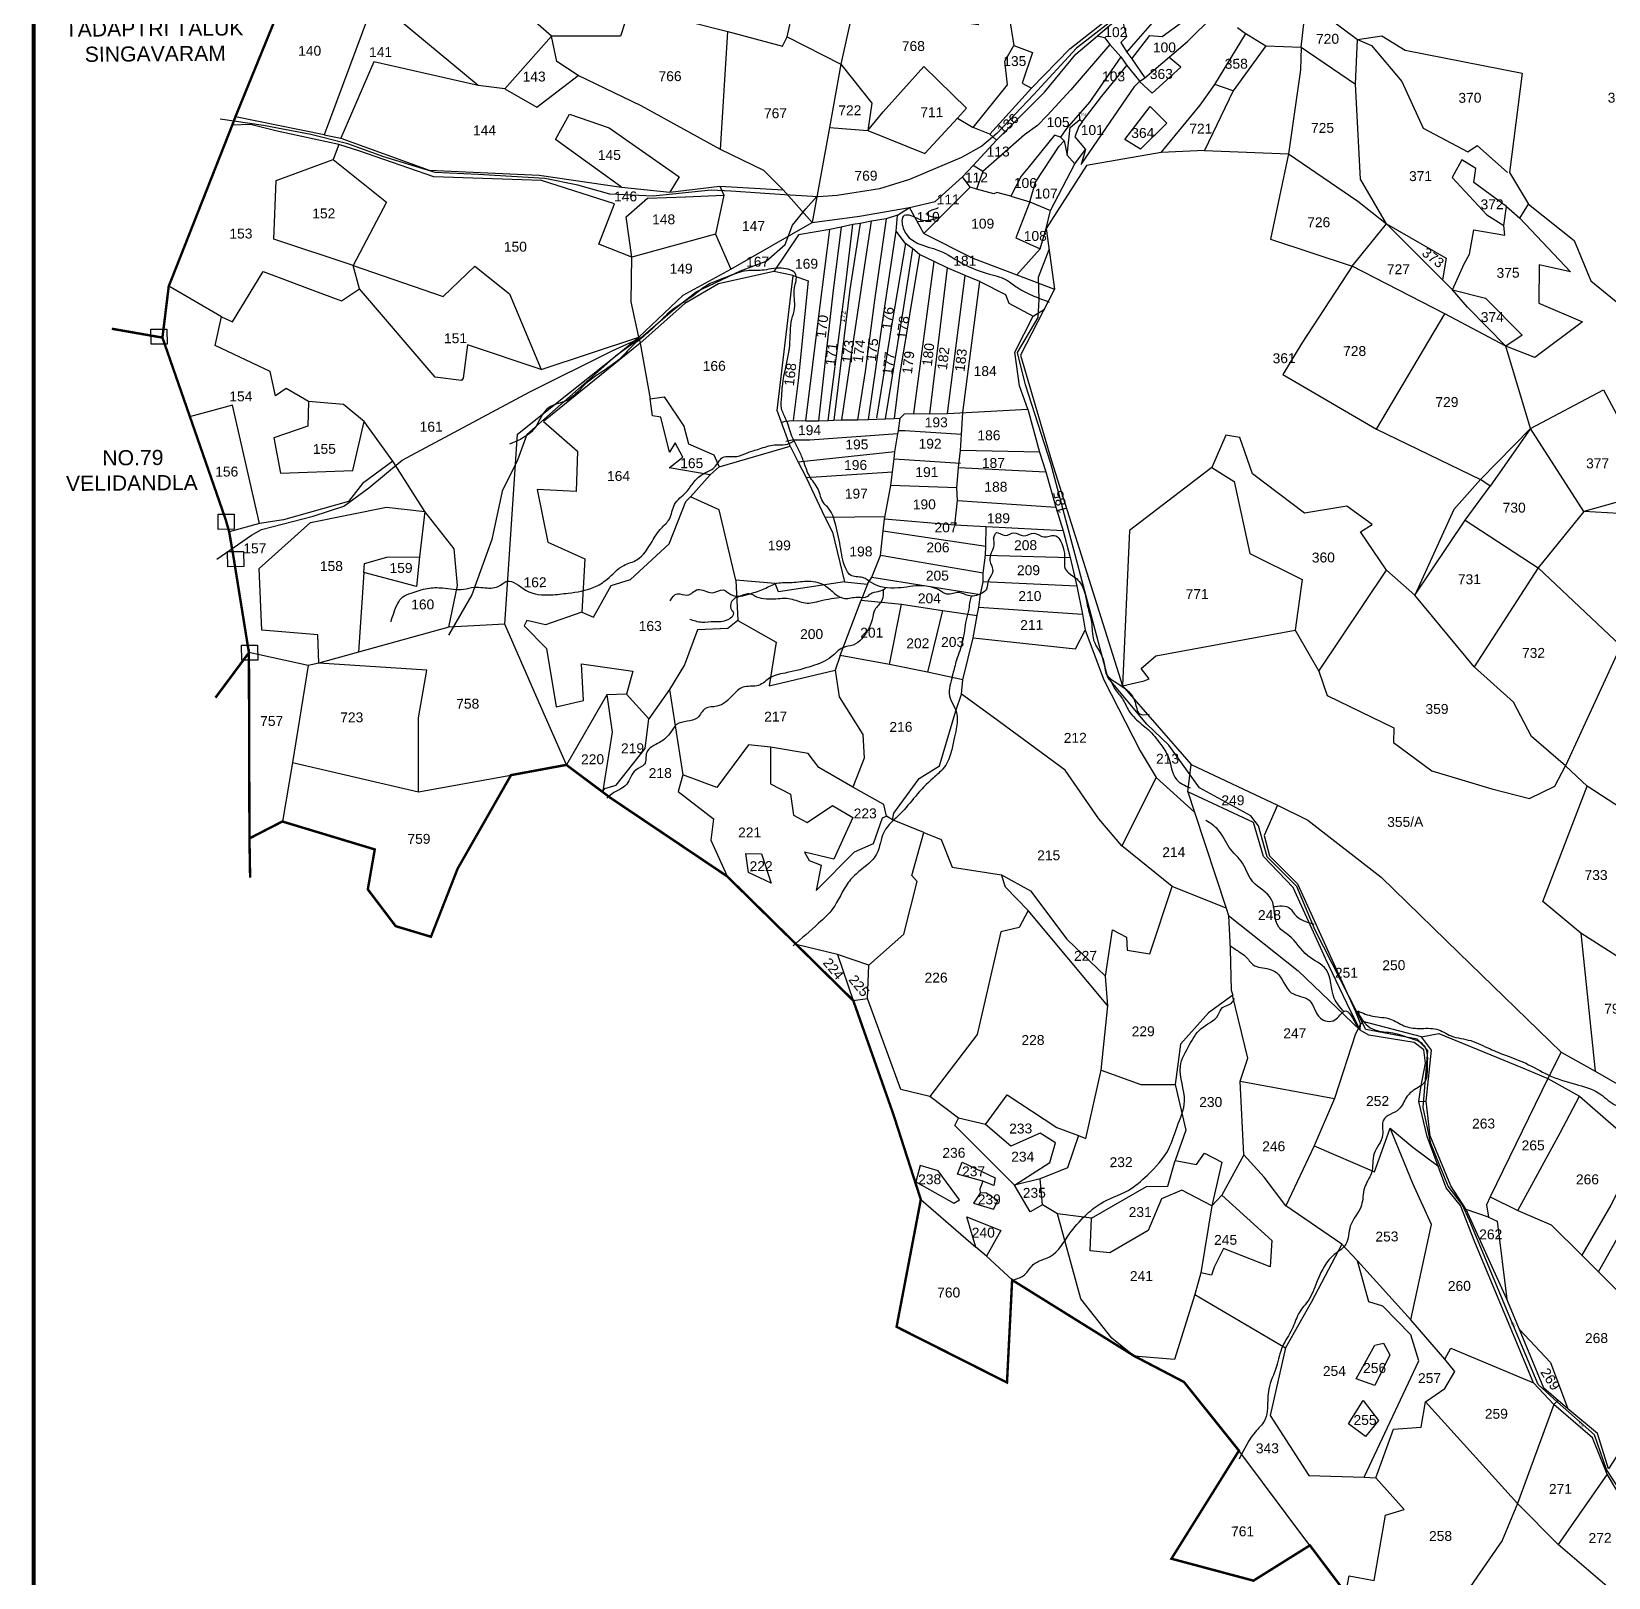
# Model space of a CAD drawing. Header units: inches. Extents: x 183472 to 190380, y 1608658 to 1615701.
# Drawn here: x 183472 to 186074, y 1611026 to 1613576 of the extents above; entities that cross this region are included whole.
import ezdxf
from ezdxf.enums import TextEntityAlignment as Align

# ---------------------------------------------------------------- set-up
doc = ezdxf.new("R2010")
doc.units = ezdxf.units.IN
doc.header["$LTSCALE"] = 15
doc.header["$MEASUREMENT"] = 0
for name, color, linetype in [('BOUNDRY', 5, 'Continuous'), ('PLOT', 7, 'Continuous'), ('PLOT NO', 7, 'Continuous'), ('ROADS', 1, 'Continuous'), ('STREAM', 4, 'Continuous'), ('text2', 7, 'Continuous'), ('VILLAGE BOUNDRY STONE', 1, 'Continuous')]:
    doc.layers.add(name, color=color, linetype=linetype)
doc.styles.get("Standard").update_dxf_attribs({"font": 'arial.ttf'})

msp = doc.modelspace()

# ---------------------------------------------------------------- linework, layer by layer
at = {"layer": 'BOUNDRY', "const_width": 4}
msp.add_lwpolyline([(185665.8, 1610966.4), (185581.2, 1611078.7), (185488, 1611020.5), (185352.7, 1611056.7), (185464.1, 1611235), (185373.4, 1611348.3), (185291.4, 1611391.1), (185089.8, 1611516.6), (185081.3, 1611347.4), (184899.1, 1611439.3), (184939.1, 1611649.3), (184893.7, 1611790.3), (184827.6, 1611977.7), (184619.3, 1612182.8), (184427.1, 1612312), (184354.2, 1612366.5), (184262.8, 1612349.6), (184174.7, 1612195.2), (184130.7, 1612082.9), (184072.5, 1612100.4), (184026.5, 1612161.1), (184038, 1612227), (183885.5, 1612273.1), (183831.2, 1612245.2), (183832.3, 1612180.6), (183831.2, 1612245.2), (183830.3, 1612551.7), (183775.2, 1612477.5), (183830.3, 1612551.7), (183805.2, 1612707.5), (183797.8, 1612750.8), (183791.9, 1612771.4), (183687.6, 1613071.5), (183604.1, 1613086.1), (183687.6, 1613071.5), (183698, 1613156.1), (183802.8, 1613422), (183808, 1613435.8), (183914.9, 1613697.8)], dxfattribs=at)
at = {"layer": 'PLOT'}
for points in [[(185606.1, 1613706.8), (185594.6, 1613696), (185586.5, 1613618), (185659.6, 1613563.4), (185700, 1613569.3), (185738.5, 1613546), (185931.7, 1613508), (185910.4, 1613343.8), (185941.8, 1613291.9), (186017.3, 1613231.7), (186044.8, 1613164.9), (186257.2, 1612991.8)], [(184063.4, 1613699), (184048.8, 1613659.2), (183954.6, 1613406.2), (183808, 1613435.8)], [(183954.6, 1613406.2), (183982, 1613400.5), (184128, 1613347.9), (184309.4, 1613339.7), (184445.2, 1613319.7), (184525, 1613311.6), (184607.3, 1613321.5), (184712.2, 1613315.4), (184680.3, 1613347), (184608.5, 1613381.6), (184477.5, 1613453.8), (184373.5, 1613504.1), (184338.2, 1613527), (184329.4, 1613568.8), (184252.9, 1613482.2), (184208.9, 1613487.2), (184080.1, 1613593.9), (184093.6, 1613611.6), (184048.8, 1613659.2), (183914.9, 1613697.8)], [(184451.9, 1613594), (184443.3, 1613568.6), (184329.4, 1613568.8), (184201.7, 1613681.6)], [(185230.9, 1613569.5), (185242.3, 1613566.9), (185250.8, 1613555.1), (185269.1, 1613534.9), (185278.9, 1613520.2), (185298.6, 1613496.7), (185300, 1613494.3), (185308.6, 1613500.3), (185379.2, 1613560), (185422.1, 1613602.2), (185415, 1613611.1), (185463.3, 1613658.3), (185482.6, 1613685.8), (185485.5, 1613696.1)], [(185508.2, 1613553), (185566.9, 1613550.8), (185574.2, 1613618.4), (185578.8, 1613655.9), (185575.4, 1613688.6), (185572.7, 1613695.4), (185561.5, 1613699.9)], [(184559.8, 1613591.9), (184620.4, 1613576.4), (184710.6, 1613552.4), (184718.7, 1613567.9), (184727.9, 1613609.7)], [(184607.3, 1613321.5), (184614.2, 1613306.3), (184600.4, 1613242.4), (184625.8, 1613184.4), (184759.6, 1613261.3), (184838.1, 1613272), (184920.5, 1613285.9), (184962.8, 1613296), (185007.8, 1613336.7), (185025.5, 1613355.7), (185063.9, 1613397.5), (185143.1, 1613476.6), (185194.9, 1613539.4), (185230.9, 1613569.5), (185269.8, 1613602.7)], [(185036.1, 1613603.6), (185033.5, 1613587.6), (184827.8, 1613616.9), (184807.1, 1613522.4)], [(185085.2, 1613597.4), (185092.6, 1613553.6), (185123.2, 1613542), (185106.1, 1613491.5), (185121.8, 1613483.1), (185185.2, 1613547.9), (185254.2, 1613602.6)], [(185269.8, 1613602.7), (185278.3, 1613567.5), (185269, 1613558.6), (185279.2, 1613542.7), (185329.3, 1613599.5)], [(185287.3, 1613531.6), (185317.2, 1613569.9), (185337.5, 1613568.1), (185369.5, 1613591.2), (185384.9, 1613602.5), (185394.7, 1613597.1), (185415, 1613611.1)], [(184608.5, 1613381.6), (184620.4, 1613576.4)], [(185461.9, 1613583), (185472.5, 1613574.8), (185508.2, 1613553), (185454.6, 1613478.6), (185407, 1613380), (185335.7, 1613376.8), (185212.3, 1613355.5), (185145.7, 1613251.6), (185159.6, 1613151.2), (185103.6, 1613042.3), (185154.7, 1612867.9), (185154.7, 1612867.9), (185272.2, 1612497), (185385.2, 1612367), (185527.9, 1612300.1), (185505.7, 1612250), (185514.5, 1612216.4), (185560.8, 1612170), (185656.4, 1611959.7), (185664.9, 1611938.5), (185656.7, 1611922.7), (185621.9, 1611815.8), (185588.4, 1611737.7), (185541.3, 1611639.1), (185505.6, 1611686.1), (185472.3, 1611723.2), (185435.8, 1611656.7), (185518.4, 1611581.5), (185515.5, 1611538.3), (185438.5, 1611568.3), (185423.3, 1611537.9), (185418.7, 1611524.4), (185401.1, 1611528.4), (185391.4, 1611492.6), (185357.9, 1611385.5), (185291.4, 1611391.1)], [(184718.7, 1613567.9), (184807.1, 1613522.4), (184858.5, 1613458.5), (184851.7, 1613413.2), (184877.1, 1613443.9), (184944.3, 1613518.8), (185014.4, 1613450.3), (184999.7, 1613433.6), (185025.4, 1613418.1), (185081.9, 1613488.5), (185077.6, 1613527.7), (185092.6, 1613553.6)], [(185250.8, 1613555.1), (185186.8, 1613480.4), (185147.8, 1613437.9), (185131.6, 1613421.5), (185110, 1613405.9), (185041.4, 1613345.8), (185025.5, 1613355.7)], [(185335.7, 1613376.8), (185400.1, 1613454.8), (185424.2, 1613489.1), (185474.9, 1613572.2)], [(185407, 1613380), (185546, 1613374.8), (185660.4, 1613296.8), (185707.8, 1613259), (185664.7, 1613333.1), (185656.3, 1613489.7), (185659.6, 1613563.4)], [(185566.9, 1613550.8), (185565.7, 1613513.2), (185546, 1613374.8), (185516.3, 1613234), (185650.8, 1613189.5), (185707.8, 1613259), (185805.8, 1613202.5), (185800.2, 1613166.7), (185816.6, 1613150.2), (185871.1, 1613136.3), (185931.4, 1613075.3), (185904.3, 1613057.3), (185841.4, 1613121.7), (185816.6, 1613150.2), (185835.7, 1613193), (185844.3, 1613209.3), (185851.5, 1613249.2), (185903, 1613240.3), (185901.1, 1613256.7), (185905.5, 1613287.8), (185851.6, 1613327.6), (185854.8, 1613350.3), (185831.7, 1613364.6), (185815.7, 1613335.8), (185873.4, 1613273.8), (185901.1, 1613256.7)], [(185566.9, 1613550.8), (185656.3, 1613489.7)], [(185659.6, 1613563.4), (185683.1, 1613553.4), (185733, 1613493.8), (185767.9, 1613416.8), (185841.7, 1613377.9), (185857.1, 1613388.2), (185907.2, 1613343.9), (185907.2, 1613343.9)], [(184208.9, 1613487.2), (184036.7, 1613526.3), (183982, 1613400.5)], [(184807.1, 1613522.4), (184788.2, 1613418.3), (184851.7, 1613413.2), (184945.7, 1613375.1), (184999.7, 1613433.6)], [(185269.1, 1613534.9), (185217.2, 1613460.1), (185179.3, 1613416.4), (185169.5, 1613402.1), (185159.9, 1613405.7), (185115.7, 1613351.1), (185104.9, 1613337.9), (185087.8, 1613304.8), (185064.6, 1613310.8), (185059.7, 1613308.7), (185031.2, 1613316.2)], [(185279.2, 1613542.7), (185287.3, 1613531.6), (185308.6, 1613500.3)], [(184252.9, 1613482.2), (184305.4, 1613451.5), (184373.5, 1613504.1)], [(185180.5, 1613372.3), (185185.5, 1613417.9), (185201.5, 1613431.1), (185205.3, 1613427.5), (185237.7, 1613469.9), (185278.9, 1613520.2)], [(185121.8, 1613483.1), (185052.8, 1613407.2), (185025.4, 1613418.1)], [(185097.4, 1613174.8), (185135.8, 1613218.1), (185145.7, 1613251.6), (185153.1, 1613281.3), (185193.2, 1613358.4), (185211.1, 1613381.8), (185203.9, 1613357), (185292.2, 1613486.6), (185300, 1613494.3)], [(185454.6, 1613478.6), (185424.2, 1613489.1)], [(185275.7, 1613398.2), (185317.4, 1613453), (185345.3, 1613425.5), (185301.7, 1613382.4), (185275.7, 1613398.2)], [(184600.4, 1613242.4), (184462.3, 1613204.1), (184407.7, 1613225.6), (184433.5, 1613292.3), (184313.3, 1613330.6), (184135.6, 1613337), (184011.9, 1613379.9), (183978.9, 1613390.2), (183876.8, 1613412.3), (183832.9, 1613423.3), (183802.8, 1613422)], [(184445.2, 1613319.7), (184336.4, 1613398.4), (184359.3, 1613440.3)], [(184359.3, 1613440.3), (184425, 1613417.4), (184540.2, 1613336.5), (184525, 1613311.6)], [(184788.2, 1613418.3), (184759.6, 1613261.3), (184712.2, 1613315.4)], [(185205.3, 1613427.5), (185199.7, 1613419.8), (185193.1, 1613402.6), (185211.1, 1613381.8)], [(185201.5, 1613431.1), (185201.2, 1613442.8)], [(185052.8, 1613407.2), (185063.9, 1613397.5)], [(185119.1, 1613295.3), (185128.4, 1613328.2), (185167.4, 1613387.3), (185175.4, 1613396.3), (185169.5, 1613402.1)], [(185175.4, 1613396.3), (185180.5, 1613372.3), (185193.2, 1613358.4)], [(183784.9, 1613105.7), (183803.2, 1613097.7), (183853.9, 1613180.7), (183949.2, 1613144.6), (183982.9, 1613132.3), (184013, 1613152.2), (184002.1, 1613190.5), (183871.3, 1613234.1), (183875.3, 1613330.7), (183969.6, 1613365.5), (184057.5, 1613294.7), (184002.1, 1613190.5), (184150.9, 1613139.4), (184203.3, 1613189.2), (184260.3, 1613143.6), (184312.7, 1613019.1), (184191, 1613059.4), (184191, 1613059.4), (184183.7, 1613004.7), (184181.1, 1613000.7), (184137.8, 1613006.4), (184013, 1613152.2)], [(183978.9, 1613390.2), (183969.6, 1613365.5)], [(185041.4, 1613345.8), (185031.2, 1613316.2), (185020.7, 1613319.9), (185007.8, 1613336.7)], [(185020.7, 1613319.9), (184944.2, 1613243.3), (184920.5, 1613285.9)], [(184312.7, 1613019.1), (184473.8, 1613072.3), (184460.9, 1613130.6), (184462.3, 1613204.1), (184453, 1613271), (184488.2, 1613301.4), (184551, 1613303.7), (184614.2, 1613306.3)], [(185087.8, 1613304.8), (185119.1, 1613295.3), (185153.1, 1613281.3)], [(185119.1, 1613295.3), (185096, 1613236.3), (185135.8, 1613218.1)], [(185905.5, 1613287.8), (185927.8, 1613268.4), (185941.8, 1613291.9)], [(184900.5, 1613273.7), (184882.1, 1613267.7), (184857.6, 1613263.8), (184838.8, 1613259.8), (184827.1, 1613257.9), (184807.7, 1613253.8), (184789.1, 1613250.1), (184737.3, 1613241.3), (184696.6, 1613180.3), (184605.5, 1613160), (184549.5, 1613127.9), (184476, 1613062.4), (184316.5, 1612933.1), (184372.8, 1612884.1), (184370.6, 1612817.8), (184306, 1612820.8), (184323.4, 1612734.1), (184384.6, 1612706.4), (184379.7, 1612618.4), (184398.8, 1612610.3), (184428.3, 1612662.4), (184459.9, 1612672.3), (184524, 1612731.3), (184551.6, 1612801.2), (184558.9, 1612808.6), (184591.4, 1612845.2), (184606.6, 1612858.2), (184723.3, 1612892.6), (184702.1, 1612951.3), (184728.5, 1613174.2), (184696.6, 1613180.3)], [(184808.8, 1612935.7), (184846.5, 1613191), (184857.6, 1613263.8)], [(184882.1, 1613267.7), (184862.8, 1613133.5), (184847.2, 1613015.7), (184834.8, 1612935.9)], [(185036.6, 1613164.2), (185012.3, 1613174.1), (184982.8, 1613186.7), (184961.3, 1613196.9), (184937.2, 1613208.6), (184925.8, 1613218.1), (184914.1, 1613226.9), (184898.7, 1613247.1), (184900.5, 1613273.7), (184920.5, 1613285.9)], [(185927.8, 1613268.4), (186011.2, 1613179.8), (185959.5, 1613191.7), (185958.8, 1613128.4), (186031, 1613097.6), (185952.3, 1613038.4), (185904.3, 1613057.3), (185803.8, 1613110.6), (185650.8, 1613189.5), (185567.9, 1613062.4), (185536.6, 1613010.7), (185691.3, 1612920.6), (185803.8, 1613110.6)], [(184749.5, 1612934.2), (184772.2, 1613120), (184789.1, 1613250.1)], [(184807.7, 1613253.8), (184794.6, 1613150), (184782.1, 1613042.8), (184770.1, 1612934.3)], [(184786.1, 1612934.6), (184815.4, 1613161), (184827.1, 1613257.9)], [(184838.8, 1613259.8), (184838.8, 1613259.8), (184822, 1613150.6), (184795.4, 1612935.4)], [(184852.6, 1612936.1), (184879.9, 1613123), (184898.7, 1613247.1)], [(184944.2, 1613243.3), (185024.7, 1613202.5), (185097.4, 1613174.8), (185159.6, 1613151.2)], [(185800.2, 1613166.7), (185707.8, 1613259)], [(184914.1, 1613226.9), (184891, 1613094), (184865.8, 1612938.3)], [(184880.9, 1612937.5), (184911, 1613122.3), (184925.8, 1613218.1)], [(184252.9, 1612598.9), (184273.4, 1612912.3), (184357.9, 1612979.3), (184435, 1613040.7), (184473.8, 1613072.3), (184546.8, 1613141.5), (184625.8, 1613184.4)], [(184937.2, 1613208.6), (184904.1, 1613009.3), (184895.1, 1612937.9)], [(184927.4, 1612946.2), (184961.3, 1613196.9)], [(184982.8, 1613186.7), (184967.9, 1613062.6), (184953.3, 1612945.6)], [(184753.3, 1613165.2), (184736.5, 1613000.6), (184728.4, 1612934.5)], [(184728.5, 1613174.2), (184753.3, 1613165.2)], [(184944.3, 1612255), (184972.5, 1612243.5), (184990.7, 1612197.7), (185072.3, 1612185.2), (185120, 1612158.5), (185179.8, 1612079), (185244.1, 1612018.1), (185255.2, 1612094.1), (185278.6, 1612082.1), (185279.6, 1612060.9), (185316.9, 1612054.7), (185353.8, 1612166.1), (185271.1, 1612232.7), (185233.1, 1612277.6), (185177.4, 1612357.6), (185058.4, 1612445.3), (185006.5, 1612483.2), (185008.6, 1612506.8), (185025.6, 1612576.2), (185032.3, 1612612.9), (185035.1, 1612626.9), (185037.6, 1612647.5), (185041.8, 1612668.5), (185042, 1612683.1), (185046.1, 1612712.5), (185046.6, 1612727.3), (185046.9, 1612759.1), (184995.1, 1612761.9), (184999.4, 1612802.8), (184998.7, 1612823.5), (185001.3, 1612857), (185004.6, 1612885.2), (185006.4, 1612911.7), (185008.2, 1612947.7), (185036.6, 1613164.2), (185079, 1613142.7), (185084.3, 1613128.5), (185124.7, 1613106.6), (185143, 1613118.2)], [(184983.3, 1612946), (185012.3, 1613174.1)], [(184160.3, 1612593.7), (184174.7, 1612662.7), (184169, 1612723.1), (184120.7, 1612784.4), (184067.9, 1612867.5), (184020.4, 1612933.3), (183986.6, 1612961.3), (183928.5, 1612966.1), (183891.8, 1612987.4), (183874.2, 1612975.3), (183865.2, 1613015.7), (183774.7, 1613058.6), (183784.9, 1613105.7), (183698, 1613156.1)], [(184710.5, 1612931.8), (184715, 1612933.8), (184728.4, 1612934.5), (184749.5, 1612934.2), (184770.1, 1612934.3), (184786.1, 1612934.6), (184795.4, 1612935.4), (184808.8, 1612935.7), (184834.8, 1612935.9), (184852.6, 1612936.1), (184880.9, 1612937.5), (184895.1, 1612937.9), (184905.3, 1612938.3), (184912.2, 1612945.9), (184927.4, 1612946.2), (184953.3, 1612945.6), (184983.3, 1612946), (185115.7, 1612953.4), (185101.8, 1612991.7), (185094.5, 1613047.6), (185124.7, 1613106.6)], [(184473.8, 1613072.3), (184476, 1613062.4), (184492.6, 1612970.6), (184515.7, 1612973.5), (184547.9, 1612925.3), (184555.8, 1612896.2), (184597.5, 1612877.8), (184606.6, 1612858.2)], [(185691.3, 1612920.6), (185862.5, 1612837.1), (185945.4, 1612921.6), (185904.3, 1613057.3)], [(185945.4, 1612921.6), (186065.7, 1612985.2), (186147.6, 1612831.8), (186174.9, 1612819.6), (186180.1, 1612798), (186170.9, 1612795.6), (186135.7, 1612813.3), (186033.1, 1612784.8), (185945.4, 1612921.6), (185878.8, 1612826.5), (185862.5, 1612837.1)], [(183847.6, 1612764.8), (183803.4, 1612960.1), (183732.4, 1612940.9)], [(183928.5, 1612966.1), (183927.5, 1612925.4), (183871.6, 1612906.3), (183882.4, 1612847.9), (184001.9, 1612852.2), (184020.4, 1612933.3)], [(184591.4, 1612845.2), (184523.9, 1612856.7), (184546.4, 1612874.2), (184533.5, 1612898.1), (184524.1, 1612882.5), (184510.2, 1612940.3), (184496.4, 1612942.3), (184492.6, 1612970.6)], [(185115.7, 1612953.4), (185135.1, 1612882.3), (185145.2, 1612849.8), (185162, 1612791.5), (185173.8, 1612752.7), (185185.6, 1612708.9), (185196.5, 1612661.4), (185205.8, 1612615.2), (185210.2, 1612588.7), (185241.2, 1612506.9), (185301.2, 1612389.8), (185327.7, 1612345.6), (185390.8, 1612288.3), (185443.1, 1612130), (185353.8, 1612166.1)], [(184813.3, 1612668.6), (184850.9, 1612664.7), (184858.3, 1612676.5), (184872.7, 1612712), (184876.9, 1612752.4), (184879.2, 1612771.8), (184889.4, 1612827.6), (184892.2, 1612849.8), (184895.2, 1612871.6), (184896.3, 1612882.8), (184901.3, 1612912.7), (184902.1, 1612917.8), (184905.3, 1612938.3)], [(184901.3, 1612912.7), (184756.1, 1612902.4), (184726.8, 1612902.1), (184716.2, 1612899.8)], [(185006.4, 1612911.7), (184912.6, 1612917.9), (184902.1, 1612917.8)], [(186188.6, 1612234), (186038.7, 1612331.5), (186002.9, 1612364.9), (185946.9, 1612413.5), (185917.4, 1612469.9), (185852, 1612528.2), (185754.4, 1612646.8), (185707.8, 1612687.6), (185664.8, 1612751.2), (185683.8, 1612763.1), (185642, 1612793.1), (185572.5, 1612781.8), (185486.4, 1612846.8), (185465.3, 1612906.4), (185442.4, 1612910.4), (185419.5, 1612857.4), (185283.3, 1612753.1), (185272.2, 1612497), (185307.9, 1612505), (185315.8, 1612508.5), (185302.6, 1612525.7), (185327.2, 1612546.7), (185556.8, 1612588.8), (185595.9, 1612521), (185609.9, 1612480.8), (185719.6, 1612427.9), (185719.3, 1612403.4), (185782.3, 1612356.8), (185881.6, 1612326.9), (185943.4, 1612310.9), (185985.2, 1612331.5), (186002.9, 1612364.9)], [(184723.3, 1612892.6), (184736.5, 1612866.2), (184749.8, 1612840.6), (184780.8, 1612775.1), (184793.5, 1612750.2), (184813.3, 1612668.6), (184704.4, 1612651.8), (184698.9, 1612665.6), (184633.7, 1612671.3), (184606.3, 1612787.3), (184558.9, 1612808.6)], [(184896.3, 1612882.8), (184736.5, 1612866.2)], [(184895.2, 1612871.6), (185004.6, 1612864.3)], [(185135.1, 1612882.3), (185004.6, 1612885.2)], [(184067.9, 1612867.5), (184017.5, 1612830.5), (183994.4, 1612801), (183887.5, 1612770.6), (183847.6, 1612764.8), (183797.8, 1612750.8)], [(184749.8, 1612840.6), (184892.2, 1612849.8)], [(185001.3, 1612857), (185145.2, 1612849.8)], [(185419.5, 1612857.4), (185456.2, 1612834.2), (185482.1, 1612715), (185568.4, 1612672.6), (185556.8, 1612588.8)], [(184998.7, 1612823.5), (184889.4, 1612827.6)], [(185862.5, 1612837.1), (185818.7, 1612787.8), (185754.4, 1612646.8), (185837.3, 1612770.3), (185878.8, 1612826.5)], [(184999.4, 1612802.8), (185162, 1612791.5)], [(183945.9, 1612534.4), (183943.8, 1612580.9), (183851.6, 1612588.8), (183847, 1612690.3), (183932.2, 1612766.3), (184057.5, 1612791.6), (184120.7, 1612784.4), (184111.6, 1612709.8), (184107.1, 1612660.7), (184019.9, 1612684), (184021.1, 1612698.6), (184057.8, 1612709), (184111.6, 1612709.8)], [(184780.8, 1612775.1), (184879.9, 1612776.4)], [(184995.1, 1612761.9), (184879.2, 1612771.8), (184879.2, 1612771.8)], [(185837.3, 1612770.3), (185957.9, 1612691.9), (186094.2, 1612563.1), (186245.9, 1612448.4), (186388.7, 1612331.9), (186539.1, 1612225.4), (186690.8, 1612133.7)], [(186187.5, 1612775.8), (186033.1, 1612784.8), (185957.9, 1612691.9), (185852, 1612528.2)], [(184876.9, 1612752.4), (185046.6, 1612727.3)], [(185173.8, 1612752.7), (185046.9, 1612759.1)], [(186178.4, 1612750.9), (186094.2, 1612563.1), (186002.9, 1612364.9)], [(185042, 1612683.1), (184872.7, 1612712)], [(185046.1, 1612712.5), (185185.6, 1612708.9)], [(184633.7, 1612671.3), (184637, 1612604.7), (184620.9, 1612591.8), (184570.5, 1612589.5), (184549.2, 1612531.8), (184524.2, 1612490.9), (184490.3, 1612442.4), (184453.2, 1612483), (184420.8, 1612482.3), (184354.2, 1612366.5), (184305.6, 1612477.8), (184252.9, 1612598.9), (184160.3, 1612593.7), (184010.9, 1612552.6), (183945.9, 1612534.4), (183927.9, 1612530.4), (183830.3, 1612551.7)], [(184019.9, 1612684), (184010.9, 1612552.6)], [(184850.9, 1612664.7), (184840.5, 1612638.5)], [(184858.3, 1612676.5), (185037.6, 1612647.5)], [(185196.5, 1612661.4), (185041.8, 1612668.5)], [(185595.9, 1612521), (185707.8, 1612687.6)], [(184805.8, 1612547.1), (184840.5, 1612638.5), (184907.3, 1612631.7), (184975.1, 1612621.3), (185032.3, 1612612.9)], [(184379.7, 1612618.4), (184320, 1612597.7), (184288.9, 1612604.6), (184284.5, 1612595.7), (184321.3, 1612558.8), (184337.1, 1612462.4), (184382.7, 1612473), (184379.1, 1612533.3), (184463.8, 1612521.3), (184453.2, 1612483)], [(184887.6, 1612531.9), (184907.3, 1612631.7)], [(184975.1, 1612621.3), (184950.3, 1612519.4)], [(185035.1, 1612626.9), (185205.8, 1612615.2)], [(184637, 1612604.7), (184700.6, 1612569), (184689, 1612497.1), (184797.7, 1612522.7), (184804.6, 1612479), (184843.6, 1612416.4), (184845.7, 1612377.5), (184827.1, 1612329.5)], [(185025.6, 1612576.2), (185194.5, 1612558.2), (185210.2, 1612588.7)], [(184110.2, 1612322.3), (184110.3, 1612444.3), (184124, 1612522.8), (183945.9, 1612534.4)], [(185008.6, 1612506.8), (184950.3, 1612519.4), (184887.6, 1612531.9), (184805.8, 1612547.1), (184797.7, 1612522.7)], [(183927.9, 1612530.4), (183902.1, 1612370.7), (183885.5, 1612273.1)], [(184420.8, 1612482.3), (184429.8, 1612420.7), (184413.6, 1612320.3)], [(184524.2, 1612490.9), (184546.4, 1612350.3)], [(184892.6, 1612275.7), (184894.4, 1612287), (184936.5, 1612343.9), (184969.8, 1612364.9), (184997.1, 1612455.5), (185006.5, 1612483.2)], [(184413.8, 1612321.9), (184417.8, 1612327.3), (184436.5, 1612333.2), (184484, 1612393.5), (184490.3, 1612442.4)], [(184853.5, 1612036.2), (184911, 1612087), (184933.3, 1612174.2), (184924.3, 1612184), (184944.3, 1612255), (184892.6, 1612275.7), (184882.6, 1612282), (184878.1, 1612301.1), (184827.1, 1612329.5), (184770.8, 1612362.4), (184753, 1612385.5), (184690.8, 1612396), (184654.5, 1612399.8), (184602.3, 1612329.3), (184546.4, 1612350.3), (184538.8, 1612322.4), (184597.1, 1612277.6), (184592.5, 1612242.4), (184619.3, 1612182.8)], [(184690.8, 1612396), (184691, 1612335.1), (184724.2, 1612318.3), (184728.8, 1612283.6), (184751.8, 1612271.3), (184793.4, 1612299.7), (184826.9, 1612279.6), (184795.8, 1612211.1), (184747.3, 1612222.6), (184754.9, 1612208.8), (184774.4, 1612201.1), (184766.6, 1612159.3), (184829.6, 1612223), (184860.9, 1612236.6), (184875.9, 1612279.1), (184882.6, 1612282)], [(183902.1, 1612370.7), (184110.2, 1612322.3), (184262.8, 1612349.6)], [(185380, 1612322.1), (185385.2, 1612367)], [(185327.7, 1612345.6), (185271.1, 1612232.7)], [(186731.5, 1611639.7), (186573.3, 1611731.1), (186420.6, 1611831.5), (186266.3, 1611930.6), (186113.7, 1612034.6), (186028.4, 1612089), (185965.3, 1612141.3), (186038.7, 1612331.5)], [(185664.3, 1611928.9), (185642, 1611973.5), (185607, 1612046.8), (185553.4, 1612164.1), (185504.6, 1612215.1), (185488.1, 1612271.4), (185380, 1612322.1), (185390.8, 1612288.3)], [(185527.9, 1612300.1), (185577.5, 1612275.1), (185698.8, 1612181.3), (185827.2, 1612056.5), (185995.8, 1611892.5), (186051.7, 1611861)], [(184650.1, 1612220.1), (184676.4, 1612219.6), (184692.1, 1612171.6), (184654.5, 1612189.1), (184650.1, 1612220.1)], [(185247.9, 1611968.7), (185116.4, 1612126.1), (185079, 1612164.9), (185072.3, 1612185.2)], [(185116.4, 1612126.1), (185101.5, 1612098.3), (185071.3, 1612091), (185032.3, 1611921.5), (184954.1, 1611819.3)], [(185443.1, 1612130), (185446.7, 1612117.8), (185449.7, 1612062.6), (185451.5, 1611994.6), (185454.1, 1611986.7), (185413.8, 1611957.6), (185367.6, 1611905.5), (185358.8, 1611839), (185376.6, 1611763.8), (185358.8, 1611713.5), (185394, 1611707), (185407.3, 1611725.9), (185436.1, 1611711.2), (185419.6, 1611639.1), (185370.1, 1611665), (185336.3, 1611650.7), (185314.3, 1611598.2), (185250.8, 1611561.6), (185218.8, 1611564.9), (185221, 1611618.8), (185164.7, 1611625.7), (185140.1, 1611640.8), (185136.2, 1611683.3), (185093.7, 1611673.2), (185151.9, 1611710.2), (185161.3, 1611743.1), (185135.9, 1611758.6), (185087.8, 1611737.5), (185045.7, 1611772.9), (185001.4, 1611783.8)], [(185446.7, 1612117.8), (185562, 1612026.6), (185664.3, 1611928.9)], [(184801.5, 1612053.7), (184735.7, 1612069.7)], [(186028.4, 1612089), (186051.7, 1611861), (186176.2, 1611789.9), (186253.8, 1611745.6), (186340.1, 1611694.6), (186413, 1611653.1), (186457.9, 1611644), (186540.1, 1611619.2)], [(185291.4, 1611391.1), (185254.5, 1611420.6), (185203.3, 1611485.6), (185164.7, 1611625.7), (185140.1, 1611640.8), (185119.5, 1611628.8), (185093.7, 1611673.2), (184995.2, 1611771.7), (185001.4, 1611783.8), (184954.1, 1611819.3), (184905.9, 1611831.1), (184851.1, 1611980.9), (184853.5, 1612036.2), (184801.5, 1612053.7), (184827.6, 1611977.7), (184851.1, 1611980.9)], [(185199.1, 1611755), (185211.3, 1611750.3), (185236.9, 1611862.6), (185247.9, 1611968.7), (185244.1, 1612018.1)], [(185472.3, 1611723.2), (185466.2, 1611844.7), (185478.9, 1611882.6), (185453.7, 1611986.3)], [(186237.4, 1610888.9), (186171.5, 1611029.2), (186071.7, 1611196.4), (186047.5, 1611256.1), (185983.8, 1611311.1), (185950.4, 1611346.7), (185853.4, 1611579), (185829.6, 1611639.6), (185806.1, 1611668.8), (185774.8, 1611753.6), (185760.9, 1611811), (185764.2, 1611834), (185772.1, 1611874.1), (185769.1, 1611896.1), (185753, 1611908.6), (185678.5, 1611920.5), (185664.3, 1611928.9), (185664.9, 1611938.5)], [(185995.8, 1611892.5), (185973.9, 1611849.2), (185878.8, 1611653.7), (185872.4, 1611640.5), (185875.8, 1611620), (185890.2, 1611613.5), (185906.4, 1611484.9), (185838.9, 1611633.1), (185813.9, 1611671.9), (185779.8, 1611754.3), (185772.8, 1611811.9), (185782.1, 1611895.6), (185765.6, 1611917.9), (185668.5, 1611943.1), (185664.9, 1611938.5)], [(185765.6, 1611917.9), (185794.1, 1611923.5), (185932.2, 1611866.8), (185973.9, 1611849.2), (186026, 1611820.1), (186085.9, 1611767.7), (186132.7, 1611748.7), (186166.8, 1611727), (186195, 1611700), (186227, 1611676.7), (186244.4, 1611708.8), (186435.2, 1611600.2)], [(185236.9, 1611862.6), (185302.2, 1611839.2), (185358.8, 1611839)], [(185466.2, 1611844.7), (185621.9, 1611815.8)], [(185045.7, 1611772.9), (185081.4, 1611822.1), (185163.5, 1611768.2), (185199.1, 1611755), (185181, 1611701.6), (185136.2, 1611683.3)], [(185760.9, 1611811), (185772.8, 1611811.9)], [(185924.5, 1611631.2), (185994, 1611759.3), (186026, 1611820.1)], [(185588.4, 1611737.7), (185687.7, 1611695.3), (185713.4, 1611767.2)], [(185747.6, 1611450.7), (185781.6, 1611608.4), (185750.8, 1611675.8), (185713.4, 1611767.2), (185751.2, 1611735.7), (185793.7, 1611704.1)], [(186132.7, 1611748.7), (186077.7, 1611640.2), (186029.7, 1611557.6)], [(186057.3, 1611529.8), (186134.7, 1611666.9), (186172.1, 1611730.9)], [(185003.2, 1611648.6), (184967.9, 1611696.6), (184938.1, 1611705.7), (184930.8, 1611678.4), (184993.7, 1611643.3), (185003.2, 1611648.6)], [(184999.4, 1611691.4), (185007.2, 1611711.1), (185061.6, 1611685.3), (185059.6, 1611672.4), (185041.2, 1611679.6), (184999.4, 1611691.4)], [(185221, 1611618.8), (185311.7, 1611670.9), (185346.5, 1611671.2), (185358.8, 1611713.5)], [(185041.2, 1611679.6), (185036.6, 1611666.4), (185036.8, 1611659.9), (185025.8, 1611643.5), (185059.1, 1611633.2), (185066.3, 1611647.2), (185046.5, 1611660.5), (185036.8, 1611659.9)], [(184939.1, 1611649.3), (185029.7, 1611570.9), (185015.3, 1611620.8), (185071.3, 1611598.2), (185047.3, 1611555.8), (185029.7, 1611570.9)], [(185435.8, 1611656.7), (185419.6, 1611639.1), (185401.1, 1611528.4)], [(185878.8, 1611653.7), (185924.5, 1611631.2), (185979.5, 1611607.7), (186029.7, 1611557.6), (186057.3, 1611529.8), (186184.1, 1611402.6), (186139.2, 1611306.4), (186074, 1611205.1), (186055.6, 1611263.4), (186006.8, 1611303.9), (185967.3, 1611338), (185927.3, 1611434.9), (185906.4, 1611484.9)], [(186233.8, 1610879.8), (186226.6, 1610877.9), (186117.7, 1610971.1), (185991, 1611080.3), (185924, 1611147.6), (185771.7, 1611315.3), (185803.9, 1611337.8), (185820.2, 1611365.6), (185803.8, 1611385.7), (185747.6, 1611450.7), (185659.5, 1611548.4), (185634.1, 1611575.7), (185541.3, 1611639.1)], [(185875.8, 1611620), (185838.9, 1611633.1)], [(185634.1, 1611575.7), (185583.8, 1611480.8), (185541.1, 1611404.8), (185522.4, 1611322.3), (185515.7, 1611293.2), (185579.6, 1611194.2), (185670.5, 1611191.3), (185689.9, 1611190), (185719, 1611270.5), (185764.9, 1611273.7), (185771.7, 1611315.3)], [(185047.3, 1611555.8), (185089.8, 1611516.6)], [(185670.5, 1611191.3), (185760.8, 1611383.4), (185748, 1611426.2), (185701.6, 1611473.4), (185678.3, 1611480.7), (185659.5, 1611548.4)], [(185391.4, 1611492.6), (185541.1, 1611404.8)], [(185927.3, 1611434.9), (185978.5, 1611380.4), (186006.8, 1611303.9)], [(185657.8, 1611353.3), (185688.6, 1611409), (185702.8, 1611412.5), (185713, 1611393.3), (185688.1, 1611342.5), (185657.8, 1611353.3)], [(185803.8, 1611385.7), (185814, 1611404.3), (185950.4, 1611346.7)], [(185644.8, 1611279.5), (185669.2, 1611317.8), (185694.6, 1611284.9), (185673, 1611258.2), (185644.8, 1611279.5)], [(185983.8, 1611311.1), (185924, 1611147.6), (185898.2, 1611086.7), (185840.8, 1611003.3), (185851.4, 1610984.1), (185805.6, 1610875.1), (185779.6, 1610826.2), (185835.2, 1610768.9), (185862.6, 1610747.3), (185902.8, 1610814.6), (185945.9, 1610772.3), (185966.6, 1610801.5), (185989.2, 1610843.4), (185986.3, 1610848.7), (186016.8, 1610890.5), (185938.1, 1610900.4), (185955, 1610950.6), (185980.6, 1610942.3), (185994.7, 1610910.2), (186042.1, 1610889.4), (186115.2, 1610975.6), (186171.5, 1611029.2)], [(185983.8, 1611311.1), (185990.4, 1611318)], [(185581.2, 1611078.7), (185464.1, 1611235)], [(185640.4, 1611000.1), (185645.9, 1611028.4), (185687.3, 1611021), (185706.1, 1611128.3), (185736.9, 1611137.9), (185689.9, 1611190)], [(186071.7, 1611196.4), (185991, 1611080.3)]]:
    msp.add_lwpolyline(points, dxfattribs=at)
at = {"layer": 'ROADS'}
for points in [[(185255.1, 1613594.5), (185196, 1613549.2), (185125.3, 1613472.2), (185064.5, 1613408.5), (185039.7, 1613387.2), (185006.1, 1613368.6), (184920.2, 1613332.5), (184871, 1613317.2), (184800.8, 1613305.7), (184770.1, 1613304), (184714, 1613307.3), (184625.6, 1613313.3), (184593.4, 1613315), (184497.3, 1613305.1), (184425.7, 1613308.3), (184373, 1613323), (184318.8, 1613334.1), (184208.6, 1613340.5), (184137.7, 1613344), (184052.9, 1613370), (183993.8, 1613391.1), (183932.3, 1613406.4), (183854.6, 1613421.2), (183783.1, 1613431.9)], [(185300, 1613494.3), (185321.1, 1613475), (185368.1, 1613517.9), (185348.5, 1613534.1)], [(183777.5, 1612706.1), (183834.7, 1612745.7), (183851.2, 1612754.8), (183936.4, 1612776.8), (183987, 1612793.3), (184028, 1612823.4), (184083.2, 1612869), (184294.1, 1612982), (184430, 1613049.9), (184476.9, 1613070.9), (184529.5, 1613116.4), (184568.5, 1613146.9), (184641.3, 1613181.5), (184683.9, 1613197.7), (184715.4, 1613225.1), (184727.3, 1613257.1), (184749.2, 1613284.2), (184767.4, 1613304.2)], [(186114.6, 1611136.3), (186070.8, 1611203.8), (186050.8, 1611261), (185989.9, 1611315.1), (185957.8, 1611344.2), (185909.8, 1611457.9), (185845, 1611613.5), (185832.4, 1611640.9), (185809.6, 1611671.4), (185781, 1611741.9), (185768.2, 1611801.1), (185775.7, 1611895.1), (185758.1, 1611913.9), (185673.6, 1611930), (185590.1, 1612093.6), (185559.4, 1612165.8), (185510.4, 1612215), (185496.6, 1612265.8), (185483.6, 1612282.6), (185399.1, 1612328.7), (185348.5, 1612399.3), (185312.1, 1612433.6), (185247.6, 1612510.5), (185153.6, 1612863.8), (185111.7, 1612993.3), (185098.9, 1613046.8), (185132.5, 1613104.4), (185134.3, 1613134.4), (185133.5, 1613171.1), (185150.8, 1613216.8)], [(184476.9, 1613070.9), (184435, 1613040.7), (184289.2, 1612911.4), (184273.7, 1612869), (184248.5, 1612818.3), (184231, 1612738.4), (184198.4, 1612647.2), (184159.7, 1612580.5)]]:
    msp.add_lwpolyline(points, dxfattribs=at)
at = {"layer": 'STREAM'}
for points in [[(184968, 1613285.5), (184949.7, 1613274.8), (184959.1, 1613270.6), (184966.9, 1613269.9), (184950.6, 1613264.5), (184923.1, 1613272.6), (184911.7, 1613272.9), (184910.2, 1613251.7), (184968.4, 1613215.3), (185011.1, 1613192.2), (185048.4, 1613177.5), (185081.3, 1613166.1), (185098.5, 1613154), (185125.7, 1613140), (185150.8, 1613130.2)], [(185058.9, 1612740.4), (185059.6, 1612729.1), (185053, 1612703.6), (185058, 1612686), (185050.9, 1612671.5), (185047.5, 1612656.7), (185039.2, 1612649.2), (185017.4, 1612645.9), (185002.3, 1612650.7), (184982.3, 1612648.4), (184968.6, 1612655.1), (184940.5, 1612662), (184901, 1612658.4), (184858.2, 1612666.7), (184843, 1612675.5), (184822.9, 1612679.8), (184816.8, 1612687.2), (184807.1, 1612722.7), (184798.8, 1612761.8), (184786.9, 1612789.9), (184779, 1612798.5), (184769.5, 1612821.4), (184755.5, 1612842.9), (184746.9, 1612863.9), (184739.3, 1612882.7), (184726.5, 1612908.7), (184717.1, 1612935.9), (184709.4, 1612954.4), (184709.6, 1612975.2), (184710.8, 1612991.4), (184722.8, 1613058.4), (184726.4, 1613102.1), (184730.7, 1613119.3), (184730.7, 1613153.6), (184733, 1613175.3), (184709, 1613186.1), (184676.8, 1613182.5), (184652.5, 1613181.9), (184613.6, 1613169.4), (184591.4, 1613160.5), (184557.6, 1613136.5), (184530.3, 1613118.2), (184505.3, 1613095), (184478, 1613070.6), (184465.4, 1613059.9), (184444.1, 1613038.1), (184420.3, 1613020), (184382.1, 1612991.5), (184354.7, 1612967.8), (184324.8, 1612955.7), (184301, 1612921.2), (184280.8, 1612904.8), (184260.3, 1612895.9)], [(184064.8, 1612602.7), (184069.3, 1612616.9), (184076, 1612632.7), (184084.2, 1612643.6), (184097.8, 1612649.8), (184125.1, 1612657.7), (184149.7, 1612658.5), (184184.6, 1612656.2), (184201.9, 1612659.7), (184216.9, 1612659), (184241.7, 1612661), (184256.2, 1612669.4), (184287, 1612654.8), (184328.8, 1612647.1), (184357.3, 1612649.9), (184399.4, 1612659.5), (184421.4, 1612672.8), (184449, 1612695.7), (184470.6, 1612704.9), (184495.6, 1612735.3), (184511, 1612757.1), (184524.1, 1612771.9), (184532.7, 1612796.2), (184552.1, 1612816.7), (184565, 1612833.6), (184580.8, 1612847.1), (184598.3, 1612857.2), (184612.1, 1612873.7), (184635.4, 1612875.4), (184652.9, 1612881.5), (184672.7, 1612887.9), (184697.7, 1612894.4), (184715.6, 1612895), (184729.8, 1612900.4)], [(185058.9, 1612740.4), (185063.9, 1612749.7), (185078.6, 1612744.8), (185092.7, 1612749.6), (185108.6, 1612744.5), (185126.2, 1612748.9), (185142, 1612742.8), (185159.4, 1612745.1), (185174.1, 1612725.3), (185176.4, 1612706.4), (185177.5, 1612690.1), (185195.8, 1612673.8), (185204.2, 1612663.6), (185215, 1612624.9), (185220.8, 1612601.7), (185224.3, 1612572.5), (185241.3, 1612536.2), (185244.5, 1612518), (185264.8, 1612500.3), (185292.7, 1612470.1), (185300.1, 1612450.9), (185316.1, 1612450.3)], [(184525.4, 1612637.3), (184537.4, 1612649), (184553.7, 1612646.6), (184571.1, 1612655.8), (184594.7, 1612650.6), (184612.8, 1612655.1), (184625.7, 1612647.4), (184657.3, 1612648.9), (184680.8, 1612657), (184701.6, 1612666.1), (184726.9, 1612667.5), (184753.9, 1612669.8), (184782.5, 1612661.4), (184799, 1612647.6), (184813.2, 1612641.1), (184834.8, 1612643.4), (184851.6, 1612644.7), (184856, 1612649), (184868.8, 1612652.6), (184881.6, 1612658.4)], [(184877.1, 1612655.4), (184875, 1612638), (184863.3, 1612622.3), (184859, 1612606.6), (184852.1, 1612589.9), (184827.3, 1612564.3), (184810.6, 1612559.8), (184791.2, 1612544.6), (184759.3, 1612529.5), (184718.8, 1612518.8), (184690.2, 1612510), (184671.4, 1612497.6), (184645.3, 1612494.6), (184629, 1612481.6), (184602.3, 1612463.2), (184583.5, 1612459.4), (184570.5, 1612444.3), (184536.1, 1612433), (184526.5, 1612420.4), (184508, 1612403.4), (184486.7, 1612386.8), (184483.2, 1612367.6), (184468.7, 1612358), (184453.8, 1612334.5), (184429.7, 1612319), (184420.9, 1612311.8)], [(184809, 1612642.9), (184773.1, 1612636.7), (184748.4, 1612633.1), (184724.1, 1612640.2), (184696.4, 1612639.9), (184665.1, 1612645), (184658.3, 1612648.3), (184639.5, 1612644.3), (184630.3, 1612640.1), (184626.6, 1612622.6), (184629.8, 1612617.3), (184620.5, 1612605.8), (184598, 1612602.6), (184577.9, 1612601.6), (184557.8, 1612606.5)], [(185022.1, 1612644.9), (185019.9, 1612636.3), (185018.2, 1612623.4), (185014, 1612606), (185008, 1612570.4), (184998, 1612539.1), (184992, 1612516.7), (184988.2, 1612501), (184985.9, 1612484.4), (184998, 1612452.7), (184997.6, 1612426.1), (184993.5, 1612408.1), (184988.7, 1612386), (184976, 1612360.4), (184959.4, 1612344.8), (184930.1, 1612314.5), (184905, 1612285.6), (184878.6, 1612256.3), (184866, 1612219.2), (184837, 1612190.4), (184819.3, 1612172.3), (184793.4, 1612128.8), (184770.5, 1612105.1), (184728.2, 1612067.8)], [(185250.2, 1612510.5), (185258.9, 1612492.5), (185271.8, 1612475.4), (185282.6, 1612455.7), (185292.7, 1612443.2), (185314.1, 1612424.9), (185335.1, 1612400.3), (185347.2, 1612380.1), (185360.8, 1612342.5), (185383.7, 1612328.4)], [(185637.6, 1611959.3), (185621.4, 1611981.4), (185607.9, 1612028.9), (185577.5, 1612051.6), (185546.4, 1612085.2), (185529.8, 1612098.8), (185517.5, 1612145), (185487.2, 1612173.5), (185470, 1612204.1), (185448.1, 1612230.3), (185429.5, 1612259.7), (185409.6, 1612274.8)], [(185520.3, 1612131.7), (185535.5, 1612133.9), (185549.1, 1612129.2), (185556, 1612120), (185587.6, 1612103.8)], [(185450.2, 1612067.7), (185465.5, 1612057.5), (185474.9, 1612050.6), (185487.7, 1612036.7), (185513.7, 1612029.6), (185525.9, 1612023.9), (185550.5, 1611990.6), (185579.8, 1611978.1), (185598.5, 1611948.8), (185622.2, 1611945.6), (185637.8, 1611960.1), (185659.5, 1611933.2)], [(185092.8, 1611517.1), (185110.1, 1611524.9), (185124.7, 1611542), (185152.6, 1611555.5), (185184.1, 1611592.2), (185210.9, 1611623), (185234.8, 1611642.2), (185281.2, 1611664.5), (185313.1, 1611689.7), (185348.2, 1611733.1), (185361.9, 1611769.4), (185374.3, 1611811.7), (185367.4, 1611869.4), (185382.2, 1611903.9), (185401.3, 1611931.1), (185430, 1611954.2), (185437, 1611966.1), (185451.2, 1611973), (185456.8, 1611981.7)], [(185659.1, 1611960.7), (185674, 1611937.9), (185688.4, 1611929.2), (185718.1, 1611924.3), (185747.1, 1611915.6), (185766.7, 1611906.5), (185774.3, 1611892.2), (185774.5, 1611871.9), (185770.5, 1611843), (185753.5, 1611830.4), (185740.6, 1611818.1), (185728.1, 1611798.4), (185702.5, 1611780.4), (185701.2, 1611755.6), (185687.4, 1611725.1), (185682.7, 1611693.2), (185671.2, 1611668.6), (185666.2, 1611639.8), (185647.8, 1611605.2), (185640.7, 1611575.7), (185621.2, 1611558.4), (185594.5, 1611517.5), (185579.7, 1611484.9), (185562.4, 1611460.6), (185551.5, 1611435.1), (185536.1, 1611407.1), (185526, 1611373.6), (185513.4, 1611336.6), (185511.1, 1611304.7), (185507.6, 1611286.9), (185493, 1611268.1), (185464.3, 1611220.7)], [(185660.1, 1611960.6), (185685.3, 1611951.7), (185714.2, 1611947.1), (185736, 1611936.2), (185761.6, 1611931.6), (185790.5, 1611930.3), (185814.2, 1611919.4), (185846.6, 1611911.5), (185878.5, 1611897.8), (185904.1, 1611887.4), (185937.5, 1611874.1), (185974.4, 1611855), (186019.3, 1611839.5), (186058, 1611824.8), (186083.2, 1611806.2), (186114.2, 1611793.5), (186133.1, 1611779.6), (186151.6, 1611759.1), (186175.3, 1611745.8), (186200, 1611722.8), (186210.9, 1611705.3), (186219.3, 1611671.7), (186231.1, 1611644.3), (186247, 1611581.4), (186262.7, 1611548.7), (186266.7, 1611515.9), (186306.6, 1611466.2), (186321.9, 1611437.6), (186347.8, 1611408.2), (186368.3, 1611374.3), (186398.6, 1611350.4), (186447.9, 1611327), (186456.8, 1611306.6), (186455.6, 1611267.5), (186464.2, 1611247.4), (186467.2, 1611218.8), (186469.5, 1611189.9), (186479.3, 1611166.1), (186509.3, 1611153), (186550.9, 1611155.1), (186609.9, 1611139.3), (186651.4, 1611110.7), (186672.5, 1611039), (186679.9, 1611016.5), (186664.5, 1610980.5), (186658.3, 1610959.1), (186676.9, 1610936.3), (186680.5, 1610899.1), (186694.9, 1610871.5), (186704.4, 1610845.9), (186715.8, 1610822.5), (186737.3, 1610803.1), (186747.4, 1610783.6), (186744.8, 1610778.2), (186753.1, 1610756.6), (186768.6, 1610744.7), (186775.1, 1610723.6)]]:
    msp.add_spline(points, degree=3, dxfattribs=at)
at = {"layer": 'text2', "color": 5, "const_width": 7}
msp.add_lwpolyline([(183475.1, 1615267.9), (190376.1, 1615267.9), (190376.1, 1608661.5), (183475.1, 1608661.5)], close=True, dxfattribs=at)
at = {"layer": 'VILLAGE BOUNDRY STONE'}
for points in [[(183668.7, 1613085.4), (183695, 1613085.6), (183695.2, 1613060.7), (183668.9, 1613060.5)], [(183779.3, 1612780.1), (183805.7, 1612780.3), (183805.9, 1612755.3), (183779.5, 1612755.1)], [(183795.2, 1612718.5), (183821.6, 1612718.7), (183821.8, 1612693.8), (183795.4, 1612693.5)], [(183818.3, 1612564.1), (183844.6, 1612564.3), (183844.8, 1612539.4), (183818.5, 1612539.2)]]:
    msp.add_lwpolyline(points, close=True, dxfattribs=at)

# ---------------------------------------------------------------- texts
at = {"layer": 'PLOT NO'}
for s, height, rotation, p in [('102', 16.33, 0.441, (185260.9, 1613575.5)), ('140', 16.33, 0.441, (183930.6, 1613544.7)), ('141', 16.33, 0.441, (184047.6, 1613542.6)), ('768', 16.33, 0.441, (184926.8, 1613552.5)), ('100', 16.33, 0.441, (185341.1, 1613550.3)), ('720', 16.33, 0.441, (185610.3, 1613564.4)), ('135', 16.33, 0.441, (185094.2, 1613527.7)), ('358', 16.33, 0.441, (185459.7, 1613523.3)), ('143', 16.33, 0.441, (184301, 1613502.2)), ('766', 16.33, 0.441, (184525.3, 1613502.8)), ('103', 16.33, 0.441, (185257.2, 1613502.5)), ('363', 16.33, 0.441, (185336, 1613506.5)), ('370', 16.33, 0.441, (185845.2, 1613467.2)), ('369', 16.33, 0.441, (186091.7, 1613467.5)), ('767', 16.33, 0.441, (184699.3, 1613441.7)), ('722', 16.33, 0.441, (184822, 1613446.5)), ('711', 16.33, 0.441, (184957.3, 1613443.3)), ('144', 16.33, 0.441, (184219.1, 1613413.4)), ('136', 16.33, 42.3195, (185082.8, 1613424.1)), ('105', 16.33, 0.441, (185165.6, 1613427)), ('104', 4.08, 0.441, (185207.3, 1613439.5)), ('101', 16.33, 0.441, (185222.1, 1613414)), ('364', 16.33, 0.441, (185305.4, 1613409.2)), ('721', 16.33, 0.441, (185401.2, 1613416.3)), ('725', 16.33, 0.441, (185602, 1613417.5)), ('145', 16.33, 0.441, (184425.1, 1613372.7)), ('113', 16.33, 0.441, (185066.8, 1613378.4)), ('769', 16.33, 0.441, (184848.6, 1613338.5)), ('112', 16.33, 0.441, (185030.9, 1613335.6)), ('371', 16.33, 0.441, (185763.8, 1613338)), ('106', 16.33, 0.441, (185111.7, 1613326.5)), ('107', 16.33, 0.441, (185146, 1613309.2)), ('146', 16.33, 0.441, (184451.9, 1613304.4)), ('111', 16.33, 0.441, (184984.4, 1613299.4)), ('372', 16.33, 0.441, (185881.8, 1613291.4)), ('152', 16.33, 0.441, (183953.9, 1613276.4)), ('148', 16.33, 0.441, (184514.7, 1613266.6)), ('147', 16.33, 0.441, (184663, 1613255.6)), ('110', 16.33, 0.441, (184951.3, 1613270.6)), ('109', 16.33, 0.441, (185041.2, 1613259.5)), ('726', 16.33, 0.441, (185595.7, 1613261.8)), ('153', 16.33, 0.441, (183817.1, 1613243.1)), ('108', 16.33, 0.441, (185128, 1613239.2)), ('150', 16.33, 0.441, (184270, 1613221.4)), ('373', 16.33, 322.2566, (185784.5, 1613203.4)), ('149', 16.33, 0.441, (184543.5, 1613185.2)), ('167', 16.33, 0.441, (184669.8, 1613196.7)), ('169', 16.33, 0.441, (184750.5, 1613193.3)), ('181', 16.33, 0.441, (185011.6, 1613198.3)), ('727', 16.33, 0.441, (185727.2, 1613184.3)), ('375', 16.33, 0.441, (185908.2, 1613178.4)), ('170', 16.33, 83.393, (184776.2, 1613090)), ('172', 8.17, 83.393, (184810.7, 1613106.4)), ('176', 16.33, 83.393, (184884.4, 1613103.3)), ('178', 16.33, 83.393, (184909.6, 1613088.3)), ('374', 16.33, 0.441, (185882.2, 1613105.4)), ('151', 16.33, 0.441, (184171.3, 1613070.5)), ('171', 16.33, 83.393, (184791.5, 1613044.1)), ('173', 16.33, 83.393, (184819.1, 1613048.6)), ('174', 16.33, 83.393, (184837.2, 1613049.2)), ('175', 16.33, 83.393, (184858.9, 1613051.6)), ('180', 16.33, 83.393, (184951.3, 1613043.5)), ('182', 16.33, 83.393, (184976.2, 1613037.2)), ('728', 16.33, 0.441, (185655, 1613049.3)), ('166', 16.33, 0.441, (184598.2, 1613024.8)), ('168', 16.33, 83.393, (184723.6, 1613010.7)), ('177', 16.33, 83.393, (184885.9, 1613028.9)), ('179', 16.33, 83.393, (184918.4, 1613030.4)), ('183', 16.33, 83.393, (185005.2, 1613034.2)), ('361', 16.33, 0.441, (185538.7, 1613037.5)), ('184', 16.33, 0.441, (185045.3, 1613016.2)), ('154', 16.33, 0.441, (183817, 1612974.5)), ('729', 16.33, 0.441, (185807.3, 1612965.2)), ('161', 16.33, 0.441, (184131.1, 1612924.5)), ('194', 16.33, 0.441, (184755.5, 1612918.8)), ('193', 16.33, 0.441, (184964.6, 1612931.6)), ('195', 16.33, 0.441, (184833.6, 1612895.2)), ('192', 16.33, 0.441, (184954.4, 1612896.4)), ('186', 16.33, 0.441, (185051.5, 1612910.3)), ('155', 16.33, 0.441, (183954.8, 1612887.9)), ('165', 16.33, 0.441, (184561.1, 1612864.3)), ('187', 16.33, 0.441, (185058.9, 1612864.6)), ('377', 16.33, 0.441, (186056, 1612864.1)), ('156', 16.33, 0.441, (183793.7, 1612850.4)), ('164', 16.33, 0.441, (184440.3, 1612843.2)), ('196', 16.33, 0.441, (184831.5, 1612861.3)), ('191', 16.33, 0.441, (184949.1, 1612849.6)), ('197', 16.33, 0.441, (184832.7, 1612814.1)), ('188', 16.33, 0.441, (185063, 1612825.3)), ('185', 16.33, 104.4432, (185169.6, 1612800.2)), ('190', 16.33, 0.441, (184944.9, 1612796.3)), ('730', 16.33, 0.441, (185918.3, 1612790.9)), ('189', 16.33, 0.441, (185067.2, 1612773.4)), ('207', 16.33, 0.441, (184980.7, 1612758.3)), ('157', 16.33, 0.441, (183840.1, 1612723.8)), ('199', 16.33, 0.441, (184705.6, 1612728.6)), ('198', 16.33, 0.441, (184840.3, 1612718.6)), ('206', 16.33, 0.441, (184967.4, 1612725.3)), ('208', 16.33, 0.441, (185112, 1612729)), ('360', 16.33, 0.441, (185603.4, 1612708.7)), ('158', 16.33, 0.441, (183966.4, 1612694.5)), ('159', 16.33, 0.441, (184081.3, 1612691.4)), ('209', 16.33, 0.441, (185116.8, 1612687.7)), ('162', 16.33, 0.441, (184302.5, 1612667.8)), ('205', 16.33, 0.441, (184966.4, 1612678.8)), ('731', 16.33, 0.441, (185844.4, 1612672.8)), ('160', 16.33, 0.441, (184117.1, 1612631.2)), ('204', 16.33, 0.441, (184953.2, 1612641.3)), ('210', 16.33, 0.441, (185119.1, 1612645.1)), ('771', 16.33, 0.441, (185395.1, 1612648.3)), ('163', 16.33, 0.441, (184492.6, 1612595.7)), ('200', 16.33, 0.441, (184758.9, 1612582.3)), ('201', 16.33, 0.441, (184858.2, 1612584.7)), ('211', 16.33, 0.441, (185122.1, 1612597.4)), ('202', 16.33, 0.441, (184934.2, 1612567.1)), ('203', 16.33, 0.441, (184991.6, 1612569.2)), ('732', 16.33, 0.441, (185950.2, 1612551.2)), ('758', 16.33, 0.441, (184191.4, 1612467.4)), ('359', 16.33, 0.441, (185790.9, 1612458.8)), ('757', 16.33, 0.441, (183867.9, 1612438.9)), ('723', 16.33, 0.441, (184000, 1612444.9)), ('217', 16.33, 0.441, (184699.6, 1612446.2)), ('216', 16.33, 0.441, (184906.3, 1612429.2)), ('212', 16.33, 0.441, (185194, 1612411.1)), ('220', 16.33, 0.441, (184397.4, 1612375.8)), ('219', 16.33, 0.441, (184463.4, 1612393.9)), ('213', 16.33, 0.441, (185346.3, 1612376.7)), ('218', 16.33, 0.441, (184509.1, 1612353)), ('249', 16.33, 0.441, (185454.2, 1612308.1)), ('223', 16.33, 0.441, (184847.4, 1612286.4)), ('355/A', 16.33, 0.441, (185738.5, 1612272.5)), ('759', 16.33, 0.441, (184110.9, 1612244.4)), ('221', 16.33, 0.441, (184656.6, 1612255)), ('215', 16.33, 0.441, (185150.1, 1612217.3)), ('214', 16.33, 0.441, (185356.5, 1612222.5)), ('222', 16.33, 0.441, (184675.6, 1612199.4)), ('733', 16.33, 0.441, (186053.4, 1612184.7)), ('248', 16.33, 0.441, (185514.5, 1612118.7)), ('224', 16.33, 309.5692, (184795, 1612030.1)), ('227', 16.33, 0.441, (185210.9, 1612051.4)), ('250', 16.33, 0.441, (185719.7, 1612036)), ('225', 16.33, 309.5692, (184837.4, 1612002.1)), ('226', 16.33, 0.441, (184964.3, 1612015.5)), ('251', 16.33, 0.441, (185641.5, 1612023.5)), ('799', 16.33, 0.441, (186085.9, 1611964.3)), ('229', 16.33, 0.441, (185306.1, 1611927)), ('228', 16.33, 0.441, (185124.2, 1611912.5)), ('247', 16.33, 0.441, (185556.3, 1611923.7)), ('230', 16.33, 0.441, (185417.5, 1611810.2)), ('252', 16.33, 0.441, (185692.9, 1611811.9)), ('263', 16.33, 0.441, (185867.8, 1611774.7)), ('233', 16.33, 0.441, (185103.9, 1611766.5)), ('236', 16.33, 0.441, (184993.7, 1611726.4)), ('234', 16.33, 0.441, (185107.3, 1611720.1)), ('246', 16.33, 0.441, (185521.5, 1611737.2)), ('265', 16.33, 0.441, (185949.6, 1611738.7)), ('237', 16.33, 0.441, (185026.2, 1611695.9)), ('232', 16.33, 0.441, (185269.6, 1611711)), ('238', 16.33, 0.441, (184953.7, 1611682.8)), ('266', 16.33, 0.441, (186039.2, 1611682.6)), ('239', 16.33, 0.441, (185052.1, 1611649.5)), ('235', 16.33, 0.441, (185126.4, 1611660.4)), ('231', 16.33, 0.441, (185301.2, 1611628.7)), ('240', 16.33, 0.441, (185042.2, 1611594.7)), ('253', 16.33, 0.441, (185708.3, 1611588.3)), ('262', 16.33, 0.441, (185879.6, 1611591.9)), ('245', 16.33, 0.441, (185442.1, 1611582.8)), ('241', 16.33, 0.441, (185303.1, 1611523.1)), ('760', 16.33, 0.441, (184985.1, 1611495.9)), ('260', 16.33, 0.441, (185827.8, 1611506.8)), ('261', 4.08, 306.0831, (185917, 1611442.7)), ('268', 16.33, 0.441, (186054.2, 1611420.7)), ('254', 16.33, 0.441, (185621.6, 1611366.4)), ('256', 16.33, 0.441, (185688, 1611371.4)), ('257', 16.33, 0.441, (185778.6, 1611354.7)), ('269', 16.33, 302.8911, (185978, 1611353)), ('255', 16.33, 0.441, (185672.2, 1611285.6)), ('259', 16.33, 0.441, (185888.9, 1611295.8)), ('270', 4.08, 306.0831, (186029.3, 1611278.5)), ('343', 16.33, 0.441, (185511, 1611238.9)), ('271', 16.33, 0.441, (185994.7, 1611171.9)), ('761', 16.33, 0.441, (185470.1, 1611101.8)), ('258', 16.33, 0.441, (185796.8, 1611094.2)), ('272', 16.33, 0.441, (186060, 1611091))]:
    msp.add_text(s, height=height, rotation=rotation, dxfattribs=at).set_placement(p, align=Align.MIDDLE_CENTER)
at = {"layer": 'text2', "color": 1, "char_height": 25, "attachment_point": 1, "rotation": 0.441}
for s, insert, width in [('\\pi7.47696;ANANTAPUR DISRICT  \\P\\pi42.48719;TADAPTRI TALUK \\P\\pi75.19524;SINGAVARAM', (183483.5, 1613634.2), 379.057), ('\\pi56.89532;NO.79 \\P\\pi-3.37924;VELIDANDLA', (183531.4, 1612885.1), 210.533)]:
    msp.add_mtext(s, dxfattribs=dict(at, insert=insert, width=width))

doc.saveas('drawing.dxf')
